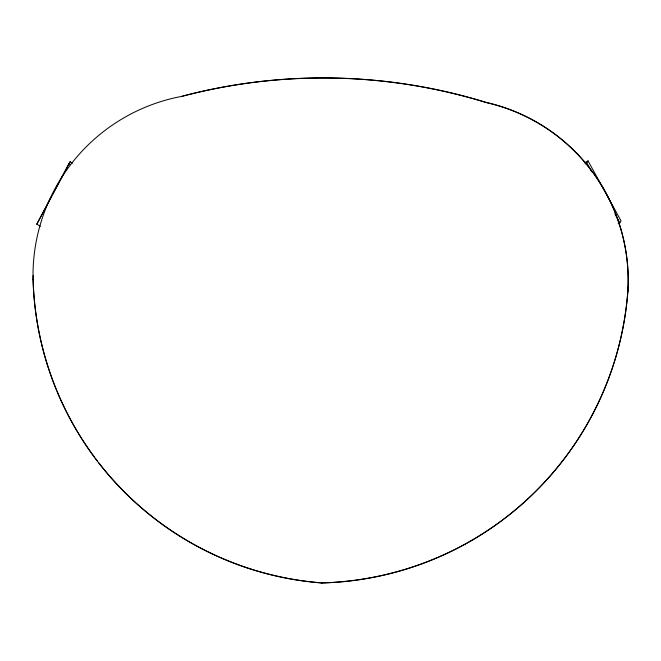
<?xml version="1.0" encoding="UTF-8"?>
<svg xmlns="http://www.w3.org/2000/svg" width="661" height="661" viewBox="0 0 661 661"><rect width="100%" height="100%" fill="white"/><g stroke="black" fill="none" stroke-linecap="round" stroke-linejoin="round"><path stroke-width="0.99" d="M56.97 390.981A312.884 312.876 31.1 0 1 33.124 279.388L33.174 275.579M627.9 287.932L627.776 291.865A315.396 315.388 31.1 0 1 321.866 582.994A312.884 312.876 31.1 0 1 33.05 279.512L33.124 279.388M40.371 226.252L36.785 224.195L68.901 163.763L70.116 161.747L72.735 163.143M51.897 196.028L36.785 224.195M52.855 194.218L70.116 161.747M33.05 279.512A182.287 182.287 0 0 1 182.296 96.275L182.37 96.151A553.042 553.034 31.1 0 1 486.339 102.463A182.287 182.287 0 0 1 627.851 291.741A315.396 315.388 31.1 0 1 321.94 582.87L321.866 582.994M182.296 96.275A553.042 553.034 31.1 0 1 486.265 102.587L486.339 102.463M585.159 163.87L586.828 162.903L588.042 160.887L621.018 220.857L619.811 222.864L618.142 223.839M584.58 162.796L588.042 160.887M70.487 164.713L68.901 163.763M586.828 162.903L591.752 171.852M614.887 213.916L619.811 222.864M321.94 582.87A312.884 312.876 31.1 0 1 98.886 462.956M97.654 461.361A312.884 312.876 31.1 0 1 95.225 458.156M94.63 457.354A312.884 312.876 31.1 0 1 57.35 391.907M486.265 102.587A182.287 182.287 0 0 1 627.785 291.865"/></g></svg>
